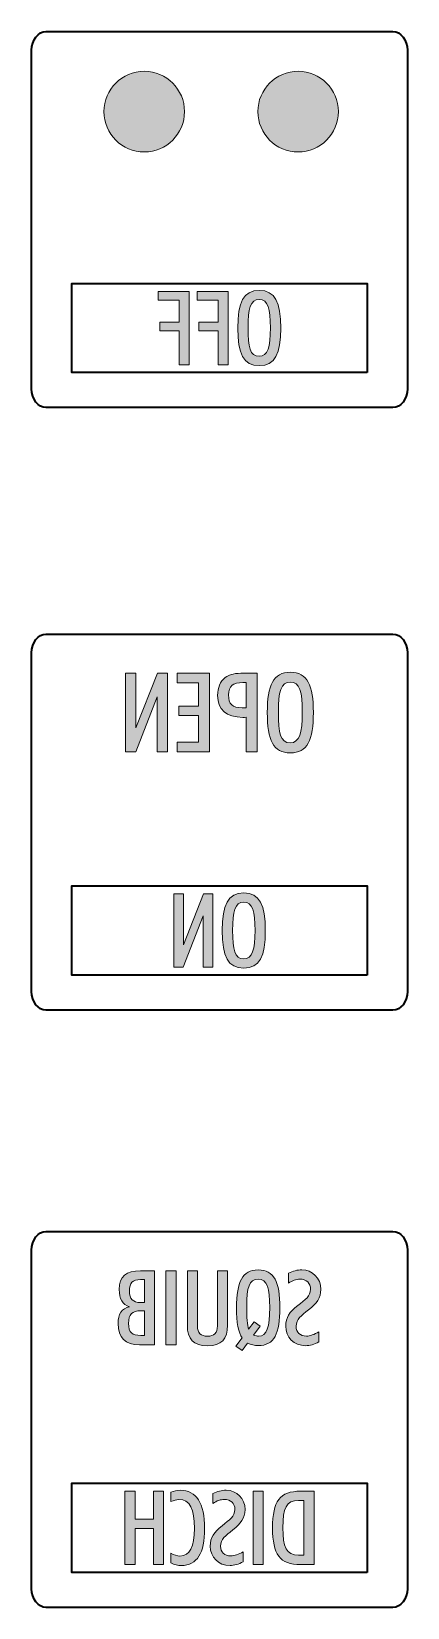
# Model space of a CAD drawing. Header units: millimetres. Extents: x 8 to 201, y 31 to 295.
# Drawn here: x 7.9 to 21.9, y 212.7 to 271.4 of the extents above; entities that cross this region are included whole.
import ezdxf

# ---------------------------------------------------------------- set-up
doc = ezdxf.new("R2010")
doc.units = ezdxf.units.MM
doc.header["$MEASUREMENT"] = 0
doc.layers.add('Layer 1', color=7, linetype='Continuous', lineweight=0)

# ---------------------------------------------------------------- blocks, each defined once
blk = doc.blocks.new('Block_8')
at = {"layer": 'Layer 1', "true_color": 0x1d1e1b, "transparency": 33554687}
h = blk.add_hatch(color=250, dxfattribs=at)
h.dxf.hatch_style = 2
edge = h.paths.add_edge_path()
edge.add_spline(control_points=[(13.774, 258.956), (13.774, 258.956), (13.394, 258.956), (13.394, 258.956), (13.394, 258.956), (13.394, 260.216), (13.394, 260.216), (13.394, 260.216), (12.683, 260.216), (12.683, 260.216), (12.683, 260.216), (12.683, 260.542), (12.683, 260.542), (12.683, 260.542), (13.394, 260.542), (13.394, 260.542), (13.394, 260.542), (13.394, 261.358), (13.394, 261.358), (13.394, 261.358), (12.62, 261.358), (12.62, 261.358), (12.62, 261.358), (12.62, 261.687), (12.62, 261.687), (12.62, 261.687), (13.774, 261.687), (13.774, 261.687), (13.774, 261.687), (13.774, 258.956), (13.774, 258.956)], knot_values=[0, 0, 0, 0, 1, 1, 1, 2, 2, 2, 3, 3, 3, 4, 4, 4, 5, 5, 5, 6, 6, 6, 7, 7, 7, 8, 8, 8, 9, 9, 9, 10, 10, 10, 10], degree=3, periodic=0)
h = blk.add_hatch(color=250, dxfattribs=at)
h.dxf.hatch_style = 2
edge = h.paths.add_edge_path()
edge.add_spline(control_points=[(15.224, 258.956), (15.224, 258.956), (14.845, 258.956), (14.845, 258.956), (14.845, 258.956), (14.845, 260.216), (14.845, 260.216), (14.845, 260.216), (14.133, 260.216), (14.133, 260.216), (14.133, 260.216), (14.133, 260.542), (14.133, 260.542), (14.133, 260.542), (14.845, 260.542), (14.845, 260.542), (14.845, 260.542), (14.845, 261.358), (14.845, 261.358), (14.845, 261.358), (14.07, 261.358), (14.07, 261.358), (14.07, 261.358), (14.07, 261.687), (14.07, 261.687), (14.07, 261.687), (15.224, 261.687), (15.224, 261.687), (15.224, 261.687), (15.224, 258.956), (15.224, 258.956)], knot_values=[0, 0, 0, 0, 1, 1, 1, 2, 2, 2, 3, 3, 3, 4, 4, 4, 5, 5, 5, 6, 6, 6, 7, 7, 7, 8, 8, 8, 9, 9, 9, 10, 10, 10, 10], degree=3, periodic=0)
h = blk.add_hatch(color=250, dxfattribs=at)
h.dxf.hatch_style = 2
edge = h.paths.add_edge_path()
edge.add_spline(control_points=[(16.797, 260.328), (16.797, 261.044), (16.706, 261.381), (16.378, 261.381), (16.05, 261.381), (15.963, 261.044), (15.963, 260.328), (15.963, 259.611), (16.038, 259.27), (16.374, 259.27), (16.698, 259.27), (16.797, 259.607), (16.797, 260.328)], knot_values=[0, 0, 0, 0, 1, 1, 1, 2, 2, 2, 3, 3, 3, 4, 4, 4, 4], degree=3, periodic=0)
edge = h.paths.add_edge_path()
edge.add_spline(control_points=[(17.18, 260.32), (17.18, 259.362), (16.971, 258.922), (16.378, 258.922), (15.785, 258.922), (15.58, 259.366), (15.58, 260.32), (15.58, 261.278), (15.785, 261.722), (16.378, 261.722), (16.971, 261.722), (17.18, 261.278), (17.18, 260.32)], knot_values=[0, 0, 0, 0, 1, 1, 1, 2, 2, 2, 3, 3, 3, 4, 4, 4, 4], degree=3, periodic=0)
at = {"layer": 'Layer 1'}
for points, knots in [([(13.774, 258.956), (13.774, 258.956), (13.394, 258.956), (13.394, 258.956), (13.394, 258.956), (13.394, 260.216), (13.394, 260.216), (13.394, 260.216), (12.683, 260.216), (12.683, 260.216), (12.683, 260.216), (12.683, 260.542), (12.683, 260.542), (12.683, 260.542), (13.394, 260.542), (13.394, 260.542), (13.394, 260.542), (13.394, 261.358), (13.394, 261.358), (13.394, 261.358), (12.62, 261.358), (12.62, 261.358), (12.62, 261.358), (12.62, 261.687), (12.62, 261.687), (12.62, 261.687), (13.774, 261.687), (13.774, 261.687), (13.774, 261.687), (13.774, 258.956), (13.774, 258.956)], [0, 0, 0, 0, 1, 1, 1, 2, 2, 2, 3, 3, 3, 4, 4, 4, 5, 5, 5, 6, 6, 6, 7, 7, 7, 8, 8, 8, 9, 9, 9, 10, 10, 10, 10]), ([(15.224, 258.956), (15.224, 258.956), (14.845, 258.956), (14.845, 258.956), (14.845, 258.956), (14.845, 260.216), (14.845, 260.216), (14.845, 260.216), (14.133, 260.216), (14.133, 260.216), (14.133, 260.216), (14.133, 260.542), (14.133, 260.542), (14.133, 260.542), (14.845, 260.542), (14.845, 260.542), (14.845, 260.542), (14.845, 261.358), (14.845, 261.358), (14.845, 261.358), (14.07, 261.358), (14.07, 261.358), (14.07, 261.358), (14.07, 261.687), (14.07, 261.687), (14.07, 261.687), (15.224, 261.687), (15.224, 261.687), (15.224, 261.687), (15.224, 258.956), (15.224, 258.956)], [0, 0, 0, 0, 1, 1, 1, 2, 2, 2, 3, 3, 3, 4, 4, 4, 5, 5, 5, 6, 6, 6, 7, 7, 7, 8, 8, 8, 9, 9, 9, 10, 10, 10, 10]), ([(17.18, 260.32), (17.18, 259.362), (16.971, 258.922), (16.378, 258.922), (15.785, 258.922), (15.58, 259.366), (15.58, 260.32), (15.58, 261.278), (15.785, 261.722), (16.378, 261.722), (16.971, 261.722), (17.18, 261.278), (17.18, 260.32)], [0, 0, 0, 0, 1, 1, 1, 2, 2, 2, 3, 3, 3, 4, 4, 4, 4]), ([(16.797, 260.328), (16.797, 261.044), (16.706, 261.381), (16.378, 261.381), (16.05, 261.381), (15.963, 261.044), (15.963, 260.328), (15.963, 259.611), (16.038, 259.27), (16.374, 259.27), (16.698, 259.27), (16.797, 259.607), (16.797, 260.328)], [0, 0, 0, 0, 1, 1, 1, 2, 2, 2, 3, 3, 3, 4, 4, 4, 4])]:
    blk.add_open_spline(points, degree=3, knots=knots, dxfattribs=at)
blk = doc.blocks.new('Block_16')
at = {"layer": 'Layer 1', "true_color": 0x1d1e1b, "transparency": 33554687}
h = blk.add_hatch(color=250, dxfattribs=at)
h.dxf.hatch_style = 2
edge = h.paths.add_edge_path()
edge.add_spline(control_points=[(14.653, 236.525), (14.653, 236.525), (14.293, 236.525), (14.293, 236.525), (14.293, 236.525), (14.293, 238.436), (14.293, 238.436), (14.293, 238.436), (13.551, 236.525), (13.551, 236.525), (13.551, 236.525), (13.195, 236.525), (13.195, 236.525), (13.195, 236.525), (13.195, 239.256), (13.195, 239.256), (13.195, 239.256), (13.555, 239.256), (13.555, 239.256), (13.555, 239.256), (13.555, 237.36), (13.555, 237.36), (13.555, 237.36), (14.301, 239.256), (14.301, 239.256), (14.301, 239.256), (14.653, 239.256), (14.653, 239.256), (14.653, 239.256), (14.653, 236.525), (14.653, 236.525)], knot_values=[0, 0, 0, 0, 1, 1, 1, 2, 2, 2, 3, 3, 3, 4, 4, 4, 5, 5, 5, 6, 6, 6, 7, 7, 7, 8, 8, 8, 9, 9, 9, 10, 10, 10, 10], degree=3, periodic=0)
h = blk.add_hatch(color=250, dxfattribs=at)
h.dxf.hatch_style = 2
edge = h.paths.add_edge_path()
edge.add_spline(control_points=[(16.222, 237.896), (16.222, 238.613), (16.131, 238.95), (15.803, 238.95), (15.475, 238.95), (15.388, 238.613), (15.388, 237.896), (15.388, 237.18), (15.463, 236.839), (15.799, 236.839), (16.123, 236.839), (16.222, 237.176), (16.222, 237.896)], knot_values=[0, 0, 0, 0, 1, 1, 1, 2, 2, 2, 3, 3, 3, 4, 4, 4, 4], degree=3, periodic=0)
edge = h.paths.add_edge_path()
edge.add_spline(control_points=[(16.605, 237.889), (16.605, 236.931), (16.396, 236.491), (15.803, 236.491), (15.21, 236.491), (15.005, 236.935), (15.005, 237.889), (15.005, 238.846), (15.21, 239.291), (15.803, 239.291), (16.396, 239.291), (16.605, 238.846), (16.605, 237.889)], knot_values=[0, 0, 0, 0, 1, 1, 1, 2, 2, 2, 3, 3, 3, 4, 4, 4, 4], degree=3, periodic=0)
at = {"layer": 'Layer 1'}
for points, knots in [([(14.653, 236.525), (14.653, 236.525), (14.293, 236.525), (14.293, 236.525), (14.293, 236.525), (14.293, 238.436), (14.293, 238.436), (14.293, 238.436), (13.551, 236.525), (13.551, 236.525), (13.551, 236.525), (13.195, 236.525), (13.195, 236.525), (13.195, 236.525), (13.195, 239.256), (13.195, 239.256), (13.195, 239.256), (13.555, 239.256), (13.555, 239.256), (13.555, 239.256), (13.555, 237.36), (13.555, 237.36), (13.555, 237.36), (14.301, 239.256), (14.301, 239.256), (14.301, 239.256), (14.653, 239.256), (14.653, 239.256), (14.653, 239.256), (14.653, 236.525), (14.653, 236.525)], [0, 0, 0, 0, 1, 1, 1, 2, 2, 2, 3, 3, 3, 4, 4, 4, 5, 5, 5, 6, 6, 6, 7, 7, 7, 8, 8, 8, 9, 9, 9, 10, 10, 10, 10]), ([(16.605, 237.889), (16.605, 236.931), (16.396, 236.491), (15.803, 236.491), (15.21, 236.491), (15.005, 236.935), (15.005, 237.889), (15.005, 238.846), (15.21, 239.291), (15.803, 239.291), (16.396, 239.291), (16.605, 238.846), (16.605, 237.889)], [0, 0, 0, 0, 1, 1, 1, 2, 2, 2, 3, 3, 3, 4, 4, 4, 4]), ([(16.222, 237.896), (16.222, 238.613), (16.131, 238.95), (15.803, 238.95), (15.475, 238.95), (15.388, 238.613), (15.388, 237.896), (15.388, 237.18), (15.463, 236.839), (15.799, 236.839), (16.123, 236.839), (16.222, 237.176), (16.222, 237.896)], [0, 0, 0, 0, 1, 1, 1, 2, 2, 2, 3, 3, 3, 4, 4, 4, 4])]:
    blk.add_open_spline(points, degree=3, knots=knots, dxfattribs=at)
blk = doc.blocks.new('Block_17')
at = {"layer": 'Layer 1', "true_color": 0x1d1e1b, "transparency": 33554687}
h = blk.add_hatch(color=250, dxfattribs=at)
h.dxf.hatch_style = 2
edge = h.paths.add_edge_path()
edge.add_spline(control_points=[(12.967, 244.545), (12.967, 244.545), (12.582, 244.545), (12.582, 244.545), (12.582, 244.545), (12.582, 246.593), (12.582, 246.593), (12.582, 246.593), (11.786, 244.545), (11.786, 244.545), (11.786, 244.545), (11.405, 244.545), (11.405, 244.545), (11.405, 244.545), (11.405, 247.471), (11.405, 247.471), (11.405, 247.471), (11.79, 247.471), (11.79, 247.471), (11.79, 247.471), (11.79, 245.439), (11.79, 245.439), (11.79, 245.439), (12.59, 247.471), (12.59, 247.471), (12.59, 247.471), (12.967, 247.471), (12.967, 247.471), (12.967, 247.471), (12.967, 244.545), (12.967, 244.545)], knot_values=[0, 0, 0, 0, 1, 1, 1, 2, 2, 2, 3, 3, 3, 4, 4, 4, 5, 5, 5, 6, 6, 6, 7, 7, 7, 8, 8, 8, 9, 9, 9, 10, 10, 10, 10], degree=3, periodic=0)
h = blk.add_hatch(color=250, dxfattribs=at)
h.dxf.hatch_style = 2
edge = h.paths.add_edge_path()
edge.add_spline(control_points=[(14.53, 244.545), (14.53, 244.545), (13.323, 244.545), (13.323, 244.545), (13.323, 244.545), (13.323, 244.91), (13.323, 244.91), (13.323, 244.91), (14.123, 244.91), (14.123, 244.91), (14.123, 244.91), (14.123, 245.899), (14.123, 245.899), (14.123, 245.899), (13.391, 245.899), (13.391, 245.899), (13.391, 245.899), (13.391, 246.248), (13.391, 246.248), (13.391, 246.248), (14.123, 246.248), (14.123, 246.248), (14.123, 246.248), (14.123, 247.118), (14.123, 247.118), (14.123, 247.118), (13.323, 247.118), (13.323, 247.118), (13.323, 247.118), (13.323, 247.471), (13.323, 247.471), (13.323, 247.471), (14.53, 247.471), (14.53, 247.471), (14.53, 247.471), (14.53, 244.545), (14.53, 244.545)], knot_values=[0, 0, 0, 0, 1, 1, 1, 2, 2, 2, 3, 3, 3, 4, 4, 4, 5, 5, 5, 6, 6, 6, 7, 7, 7, 8, 8, 8, 9, 9, 9, 10, 10, 10, 11, 11, 11, 12, 12, 12, 12], degree=3, periodic=0)
h = blk.add_hatch(color=250, dxfattribs=at)
h.dxf.hatch_style = 2
edge = h.paths.add_edge_path()
edge.add_spline(control_points=[(15.893, 246.186), (15.893, 246.186), (15.893, 247.126), (15.893, 247.126), (15.893, 247.126), (15.77, 247.126), (15.77, 247.126), (15.402, 247.126), (15.237, 247.003), (15.237, 246.662), (15.237, 246.314), (15.385, 246.186), (15.74, 246.186), (15.74, 246.186), (15.893, 246.186), (15.893, 246.186)], knot_values=[0, 0, 0, 0, 1, 1, 1, 2, 2, 2, 3, 3, 3, 4, 4, 4, 5, 5, 5, 5], degree=3, periodic=0)
edge = h.paths.add_edge_path()
edge.add_spline(control_points=[(16.299, 244.545), (16.299, 244.545), (15.893, 244.545), (15.893, 244.545), (15.893, 244.545), (15.893, 245.833), (15.893, 245.833), (15.855, 245.829), (15.812, 245.829), (15.774, 245.829), (15.152, 245.829), (14.83, 246.117), (14.83, 246.646), (14.83, 246.929), (14.932, 247.167), (15.109, 247.307), (15.287, 247.446), (15.507, 247.471), (15.804, 247.471), (15.804, 247.471), (16.299, 247.471), (16.299, 247.471), (16.299, 247.471), (16.299, 244.545), (16.299, 244.545)], knot_values=[0, 0, 0, 0, 1, 1, 1, 2, 2, 2, 3, 3, 3, 4, 4, 4, 5, 5, 5, 6, 6, 6, 7, 7, 7, 8, 8, 8, 8], degree=3, periodic=0)
h = blk.add_hatch(color=250, dxfattribs=at)
h.dxf.hatch_style = 2
edge = h.paths.add_edge_path()
edge.add_spline(control_points=[(17.984, 246.014), (17.984, 246.781), (17.887, 247.143), (17.536, 247.143), (17.184, 247.143), (17.091, 246.781), (17.091, 246.014), (17.091, 245.247), (17.171, 244.881), (17.531, 244.881), (17.878, 244.881), (17.984, 245.242), (17.984, 246.014)], knot_values=[0, 0, 0, 0, 1, 1, 1, 2, 2, 2, 3, 3, 3, 4, 4, 4, 4], degree=3, periodic=0)
edge = h.paths.add_edge_path()
edge.add_spline(control_points=[(18.395, 246.006), (18.395, 244.98), (18.171, 244.508), (17.536, 244.508), (16.9, 244.508), (16.68, 244.984), (16.68, 246.006), (16.68, 247.032), (16.9, 247.508), (17.536, 247.508), (18.171, 247.508), (18.395, 247.032), (18.395, 246.006)], knot_values=[0, 0, 0, 0, 1, 1, 1, 2, 2, 2, 3, 3, 3, 4, 4, 4, 4], degree=3, periodic=0)
at = {"layer": 'Layer 1'}
for points, knots in [([(12.967, 244.545), (12.967, 244.545), (12.582, 244.545), (12.582, 244.545), (12.582, 244.545), (12.582, 246.593), (12.582, 246.593), (12.582, 246.593), (11.786, 244.545), (11.786, 244.545), (11.786, 244.545), (11.405, 244.545), (11.405, 244.545), (11.405, 244.545), (11.405, 247.471), (11.405, 247.471), (11.405, 247.471), (11.79, 247.471), (11.79, 247.471), (11.79, 247.471), (11.79, 245.439), (11.79, 245.439), (11.79, 245.439), (12.59, 247.471), (12.59, 247.471), (12.59, 247.471), (12.967, 247.471), (12.967, 247.471), (12.967, 247.471), (12.967, 244.545), (12.967, 244.545)], [0, 0, 0, 0, 1, 1, 1, 2, 2, 2, 3, 3, 3, 4, 4, 4, 5, 5, 5, 6, 6, 6, 7, 7, 7, 8, 8, 8, 9, 9, 9, 10, 10, 10, 10]), ([(14.53, 244.545), (14.53, 244.545), (13.323, 244.545), (13.323, 244.545), (13.323, 244.545), (13.323, 244.91), (13.323, 244.91), (13.323, 244.91), (14.123, 244.91), (14.123, 244.91), (14.123, 244.91), (14.123, 245.899), (14.123, 245.899), (14.123, 245.899), (13.391, 245.899), (13.391, 245.899), (13.391, 245.899), (13.391, 246.248), (13.391, 246.248), (13.391, 246.248), (14.123, 246.248), (14.123, 246.248), (14.123, 246.248), (14.123, 247.118), (14.123, 247.118), (14.123, 247.118), (13.323, 247.118), (13.323, 247.118), (13.323, 247.118), (13.323, 247.471), (13.323, 247.471), (13.323, 247.471), (14.53, 247.471), (14.53, 247.471), (14.53, 247.471), (14.53, 244.545), (14.53, 244.545)], [0, 0, 0, 0, 1, 1, 1, 2, 2, 2, 3, 3, 3, 4, 4, 4, 5, 5, 5, 6, 6, 6, 7, 7, 7, 8, 8, 8, 9, 9, 9, 10, 10, 10, 11, 11, 11, 12, 12, 12, 12]), ([(16.299, 244.545), (16.299, 244.545), (15.893, 244.545), (15.893, 244.545), (15.893, 244.545), (15.893, 245.833), (15.893, 245.833), (15.855, 245.829), (15.812, 245.829), (15.774, 245.829), (15.152, 245.829), (14.83, 246.117), (14.83, 246.646), (14.83, 246.929), (14.932, 247.167), (15.109, 247.307), (15.287, 247.446), (15.507, 247.471), (15.804, 247.471), (15.804, 247.471), (16.299, 247.471), (16.299, 247.471), (16.299, 247.471), (16.299, 244.545), (16.299, 244.545)], [0, 0, 0, 0, 1, 1, 1, 2, 2, 2, 3, 3, 3, 4, 4, 4, 5, 5, 5, 6, 6, 6, 7, 7, 7, 8, 8, 8, 8]), ([(15.893, 246.186), (15.893, 246.186), (15.893, 247.126), (15.893, 247.126), (15.893, 247.126), (15.77, 247.126), (15.77, 247.126), (15.402, 247.126), (15.237, 247.003), (15.237, 246.662), (15.237, 246.314), (15.385, 246.186), (15.74, 246.186), (15.74, 246.186), (15.893, 246.186), (15.893, 246.186)], [0, 0, 0, 0, 1, 1, 1, 2, 2, 2, 3, 3, 3, 4, 4, 4, 5, 5, 5, 5]), ([(18.395, 246.006), (18.395, 244.98), (18.171, 244.508), (17.536, 244.508), (16.9, 244.508), (16.68, 244.984), (16.68, 246.006), (16.68, 247.032), (16.9, 247.508), (17.536, 247.508), (18.171, 247.508), (18.395, 247.032), (18.395, 246.006)], [0, 0, 0, 0, 1, 1, 1, 2, 2, 2, 3, 3, 3, 4, 4, 4, 4]), ([(17.984, 246.014), (17.984, 246.781), (17.887, 247.143), (17.536, 247.143), (17.184, 247.143), (17.091, 246.781), (17.091, 246.014), (17.091, 245.247), (17.171, 244.881), (17.531, 244.881), (17.878, 244.881), (17.984, 245.242), (17.984, 246.014)], [0, 0, 0, 0, 1, 1, 1, 2, 2, 2, 3, 3, 3, 4, 4, 4, 4])]:
    blk.add_open_spline(points, degree=3, knots=knots, dxfattribs=at)
blk = doc.blocks.new('Block_20')
at = {"layer": 'Layer 1', "true_color": 0x1d1e1b, "transparency": 33554687}
h = blk.add_hatch(color=250, dxfattribs=at)
h.dxf.hatch_style = 2
edge = h.paths.add_edge_path()
edge.add_spline(control_points=[(13.09, 214.354), (13.09, 214.354), (13.09, 214.714), (13.09, 214.714), (13.213, 214.645), (13.319, 214.61), (13.426, 214.61), (13.797, 214.61), (13.967, 214.947), (13.967, 215.637), (13.967, 216.361), (13.801, 216.713), (13.386, 216.713), (13.296, 216.713), (13.197, 216.686), (13.09, 216.637), (13.09, 216.637), (13.09, 216.985), (13.09, 216.985), (13.197, 217.035), (13.311, 217.058), (13.442, 217.058), (14.035, 217.058), (14.347, 216.579), (14.347, 215.633), (14.347, 214.714), (14.062, 214.258), (13.485, 214.258), (13.343, 214.258), (13.217, 214.289), (13.09, 214.354)], knot_values=[0, 0, 0, 0, 1, 1, 1, 2, 2, 2, 3, 3, 3, 4, 4, 4, 5, 5, 5, 6, 6, 6, 7, 7, 7, 8, 8, 8, 9, 9, 9, 10, 10, 10, 10], degree=3, periodic=0)
h = blk.add_hatch(color=250, dxfattribs=at)
h.dxf.hatch_style = 2
edge = h.paths.add_edge_path()
edge.add_spline(control_points=[(15.781, 214.771), (15.781, 214.771), (15.781, 214.396), (15.781, 214.396), (15.611, 214.304), (15.449, 214.258), (15.291, 214.258), (14.853, 214.258), (14.556, 214.568), (14.556, 214.978), (14.556, 215.296), (14.694, 215.503), (14.999, 215.74), (15.279, 215.959), (15.473, 216.089), (15.473, 216.342), (15.473, 216.568), (15.319, 216.717), (15.078, 216.717), (14.939, 216.717), (14.801, 216.667), (14.655, 216.568), (14.655, 216.568), (14.655, 216.935), (14.655, 216.935), (14.817, 217.02), (14.975, 217.058), (15.149, 217.058), (15.54, 217.058), (15.852, 216.759), (15.852, 216.338), (15.852, 216.02), (15.694, 215.817), (15.402, 215.583), (15.125, 215.361), (14.939, 215.238), (14.939, 214.974), (14.939, 214.756), (15.086, 214.614), (15.319, 214.614), (15.457, 214.614), (15.607, 214.668), (15.781, 214.771)], knot_values=[0, 0, 0, 0, 1, 1, 1, 2, 2, 2, 3, 3, 3, 4, 4, 4, 5, 5, 5, 6, 6, 6, 7, 7, 7, 8, 8, 8, 9, 9, 9, 10, 10, 10, 11, 11, 11, 12, 12, 12, 13, 13, 13, 14, 14, 14, 14], degree=3, periodic=0)
h = blk.add_hatch(color=250, dxfattribs=at)
h.dxf.hatch_style = 2
edge = h.paths.add_edge_path()
edge.add_spline(control_points=[(12.817, 214.292), (12.817, 214.292), (12.438, 214.292), (12.438, 214.292), (12.438, 214.292), (12.438, 215.641), (12.438, 215.641), (12.438, 215.641), (11.758, 215.641), (11.758, 215.641), (11.758, 215.641), (11.758, 214.292), (11.758, 214.292), (11.758, 214.292), (11.379, 214.292), (11.379, 214.292), (11.379, 214.292), (11.379, 217.023), (11.379, 217.023), (11.379, 217.023), (11.758, 217.023), (11.758, 217.023), (11.758, 217.023), (11.758, 215.985), (11.758, 215.985), (11.758, 215.985), (12.438, 215.985), (12.438, 215.985), (12.438, 215.985), (12.438, 217.023), (12.438, 217.023), (12.438, 217.023), (12.817, 217.023), (12.817, 217.023), (12.817, 217.023), (12.817, 214.292), (12.817, 214.292)], knot_values=[0, 0, 0, 0, 1, 1, 1, 2, 2, 2, 3, 3, 3, 4, 4, 4, 5, 5, 5, 6, 6, 6, 7, 7, 7, 8, 8, 8, 9, 9, 9, 10, 10, 10, 11, 11, 11, 12, 12, 12, 12], degree=3, periodic=0)
h = blk.add_hatch(color=250, dxfattribs=at)
h.dxf.hatch_style = 2
edge = h.paths.add_edge_path()
edge.add_spline(control_points=[(16.532, 214.292), (16.532, 214.292), (16.152, 214.292), (16.152, 214.292), (16.152, 214.292), (16.152, 217.023), (16.152, 217.023), (16.152, 217.023), (16.532, 217.023), (16.532, 217.023), (16.532, 217.023), (16.532, 214.292), (16.532, 214.292)], knot_values=[0, 0, 0, 0, 1, 1, 1, 2, 2, 2, 3, 3, 3, 4, 4, 4, 4], degree=3, periodic=0)
h = blk.add_hatch(color=250, dxfattribs=at)
h.dxf.hatch_style = 2
edge = h.paths.add_edge_path()
edge.add_spline(control_points=[(18.037, 214.645), (18.037, 214.645), (18.037, 216.679), (18.037, 216.679), (18.037, 216.679), (17.84, 216.679), (17.84, 216.679), (17.393, 216.679), (17.259, 216.392), (17.259, 215.664), (17.259, 214.936), (17.393, 214.645), (17.84, 214.645), (17.84, 214.645), (18.037, 214.645), (18.037, 214.645)], knot_values=[0, 0, 0, 0, 1, 1, 1, 2, 2, 2, 3, 3, 3, 4, 4, 4, 5, 5, 5, 5], degree=3, periodic=0)
edge = h.paths.add_edge_path()
edge.add_spline(control_points=[(18.421, 214.292), (18.421, 214.292), (17.919, 214.292), (17.919, 214.292), (17.148, 214.292), (16.876, 214.66), (16.876, 215.66), (16.876, 216.656), (17.148, 217.023), (17.919, 217.023), (17.919, 217.023), (18.421, 217.023), (18.421, 217.023), (18.421, 217.023), (18.421, 214.292), (18.421, 214.292)], knot_values=[0, 0, 0, 0, 1, 1, 1, 2, 2, 2, 3, 3, 3, 4, 4, 4, 5, 5, 5, 5], degree=3, periodic=0)
at = {"layer": 'Layer 1'}
for points, knots in [([(13.09, 214.354), (13.09, 214.354), (13.09, 214.714), (13.09, 214.714), (13.213, 214.645), (13.319, 214.61), (13.426, 214.61), (13.797, 214.61), (13.967, 214.947), (13.967, 215.637), (13.967, 216.361), (13.801, 216.713), (13.386, 216.713), (13.296, 216.713), (13.197, 216.686), (13.09, 216.637), (13.09, 216.637), (13.09, 216.985), (13.09, 216.985), (13.197, 217.035), (13.311, 217.058), (13.442, 217.058), (14.035, 217.058), (14.347, 216.579), (14.347, 215.633), (14.347, 214.714), (14.062, 214.258), (13.485, 214.258), (13.343, 214.258), (13.217, 214.289), (13.09, 214.354)], [0, 0, 0, 0, 1, 1, 1, 2, 2, 2, 3, 3, 3, 4, 4, 4, 5, 5, 5, 6, 6, 6, 7, 7, 7, 8, 8, 8, 9, 9, 9, 10, 10, 10, 10]), ([(15.781, 214.771), (15.781, 214.771), (15.781, 214.396), (15.781, 214.396), (15.611, 214.304), (15.449, 214.258), (15.291, 214.258), (14.853, 214.258), (14.556, 214.568), (14.556, 214.978), (14.556, 215.296), (14.694, 215.503), (14.999, 215.74), (15.279, 215.959), (15.473, 216.089), (15.473, 216.342), (15.473, 216.568), (15.319, 216.717), (15.078, 216.717), (14.939, 216.717), (14.801, 216.667), (14.655, 216.568), (14.655, 216.568), (14.655, 216.935), (14.655, 216.935), (14.817, 217.02), (14.975, 217.058), (15.149, 217.058), (15.54, 217.058), (15.852, 216.759), (15.852, 216.338), (15.852, 216.02), (15.694, 215.817), (15.402, 215.583), (15.125, 215.361), (14.939, 215.238), (14.939, 214.974), (14.939, 214.756), (15.086, 214.614), (15.319, 214.614), (15.457, 214.614), (15.607, 214.668), (15.781, 214.771)], [0, 0, 0, 0, 1, 1, 1, 2, 2, 2, 3, 3, 3, 4, 4, 4, 5, 5, 5, 6, 6, 6, 7, 7, 7, 8, 8, 8, 9, 9, 9, 10, 10, 10, 11, 11, 11, 12, 12, 12, 13, 13, 13, 14, 14, 14, 14]), ([(12.817, 214.292), (12.817, 214.292), (12.438, 214.292), (12.438, 214.292), (12.438, 214.292), (12.438, 215.641), (12.438, 215.641), (12.438, 215.641), (11.758, 215.641), (11.758, 215.641), (11.758, 215.641), (11.758, 214.292), (11.758, 214.292), (11.758, 214.292), (11.379, 214.292), (11.379, 214.292), (11.379, 214.292), (11.379, 217.023), (11.379, 217.023), (11.379, 217.023), (11.758, 217.023), (11.758, 217.023), (11.758, 217.023), (11.758, 215.985), (11.758, 215.985), (11.758, 215.985), (12.438, 215.985), (12.438, 215.985), (12.438, 215.985), (12.438, 217.023), (12.438, 217.023), (12.438, 217.023), (12.817, 217.023), (12.817, 217.023), (12.817, 217.023), (12.817, 214.292), (12.817, 214.292)], [0, 0, 0, 0, 1, 1, 1, 2, 2, 2, 3, 3, 3, 4, 4, 4, 5, 5, 5, 6, 6, 6, 7, 7, 7, 8, 8, 8, 9, 9, 9, 10, 10, 10, 11, 11, 11, 12, 12, 12, 12]), ([(16.532, 214.292), (16.532, 214.292), (16.152, 214.292), (16.152, 214.292), (16.152, 214.292), (16.152, 217.023), (16.152, 217.023), (16.152, 217.023), (16.532, 217.023), (16.532, 217.023), (16.532, 217.023), (16.532, 214.292), (16.532, 214.292)], [0, 0, 0, 0, 1, 1, 1, 2, 2, 2, 3, 3, 3, 4, 4, 4, 4]), ([(18.421, 214.292), (18.421, 214.292), (17.919, 214.292), (17.919, 214.292), (17.148, 214.292), (16.876, 214.66), (16.876, 215.66), (16.876, 216.656), (17.148, 217.023), (17.919, 217.023), (17.919, 217.023), (18.421, 217.023), (18.421, 217.023), (18.421, 217.023), (18.421, 214.292), (18.421, 214.292)], [0, 0, 0, 0, 1, 1, 1, 2, 2, 2, 3, 3, 3, 4, 4, 4, 5, 5, 5, 5]), ([(18.037, 214.645), (18.037, 214.645), (18.037, 216.679), (18.037, 216.679), (18.037, 216.679), (17.84, 216.679), (17.84, 216.679), (17.393, 216.679), (17.259, 216.392), (17.259, 215.664), (17.259, 214.936), (17.393, 214.645), (17.84, 214.645), (17.84, 214.645), (18.037, 214.645), (18.037, 214.645)], [0, 0, 0, 0, 1, 1, 1, 2, 2, 2, 3, 3, 3, 4, 4, 4, 5, 5, 5, 5])]:
    blk.add_open_spline(points, degree=3, knots=knots, dxfattribs=at)
blk = doc.blocks.new('Block_21')
at = {"layer": 'Layer 1', "true_color": 0x1d1e1b, "transparency": 33554687}
h = blk.add_hatch(color=250, dxfattribs=at)
h.dxf.hatch_style = 2
edge = h.paths.add_edge_path()
edge.add_spline(control_points=[(12.102, 224.045), (12.102, 224.045), (12.102, 224.899), (12.102, 224.899), (12.102, 224.899), (11.962, 224.899), (11.962, 224.899), (11.664, 224.899), (11.544, 224.79), (11.544, 224.474), (11.544, 224.181), (11.676, 224.045), (11.962, 224.045), (11.962, 224.045), (12.102, 224.045), (12.102, 224.045)], knot_values=[0, 0, 0, 0, 1, 1, 1, 2, 2, 2, 3, 3, 3, 4, 4, 4, 5, 5, 5, 5], degree=3, periodic=0)
edge = h.paths.add_edge_path()
edge.add_spline(control_points=[(12.102, 222.825), (12.102, 222.825), (12.102, 223.74), (12.102, 223.74), (12.102, 223.74), (11.97, 223.74), (11.97, 223.74), (11.648, 223.74), (11.512, 223.609), (11.512, 223.269), (11.512, 222.918), (11.644, 222.825), (11.974, 222.825), (11.974, 222.825), (12.102, 222.825), (12.102, 222.825)], knot_values=[0, 0, 0, 0, 1, 1, 1, 2, 2, 2, 3, 3, 3, 4, 4, 4, 5, 5, 5, 5], degree=3, periodic=0)
edge = h.paths.add_edge_path()
edge.add_spline(control_points=[(12.484, 222.474), (12.484, 222.474), (11.927, 222.474), (11.927, 222.474), (11.377, 222.474), (11.126, 222.725), (11.126, 223.265), (11.126, 223.628), (11.246, 223.821), (11.552, 223.891), (11.277, 223.976), (11.17, 224.173), (11.17, 224.528), (11.17, 225.03), (11.417, 225.227), (11.958, 225.227), (11.958, 225.227), (12.484, 225.227), (12.484, 225.227), (12.484, 225.227), (12.484, 222.474), (12.484, 222.474)], knot_values=[0, 0, 0, 0, 1, 1, 1, 2, 2, 2, 3, 3, 3, 4, 4, 4, 5, 5, 5, 6, 6, 6, 7, 7, 7, 7], degree=3, periodic=0)
h = blk.add_hatch(color=250, dxfattribs=at)
h.dxf.hatch_style = 2
edge = h.paths.add_edge_path()
edge.add_spline(control_points=[(13.285, 222.474), (13.285, 222.474), (12.902, 222.474), (12.902, 222.474), (12.902, 222.474), (12.902, 225.227), (12.902, 225.227), (12.902, 225.227), (13.285, 225.227), (13.285, 225.227), (13.285, 225.227), (13.285, 222.474), (13.285, 222.474)], knot_values=[0, 0, 0, 0, 1, 1, 1, 2, 2, 2, 3, 3, 3, 4, 4, 4, 4], degree=3, periodic=0)
h = blk.add_hatch(color=250, dxfattribs=at)
h.dxf.hatch_style = 2
edge = h.paths.add_edge_path()
edge.add_spline(control_points=[(15.201, 223.208), (15.201, 222.679), (14.974, 222.439), (14.452, 222.439), (13.93, 222.439), (13.703, 222.679), (13.703, 223.208), (13.703, 223.208), (13.703, 225.227), (13.703, 225.227), (13.703, 225.227), (14.081, 225.227), (14.081, 225.227), (14.081, 225.227), (14.081, 223.177), (14.081, 223.177), (14.081, 222.914), (14.201, 222.79), (14.452, 222.79), (14.703, 222.79), (14.822, 222.914), (14.822, 223.177), (14.822, 223.177), (14.822, 225.227), (14.822, 225.227), (14.822, 225.227), (15.201, 225.227), (15.201, 225.227), (15.201, 225.227), (15.201, 223.208), (15.201, 223.208)], knot_values=[0, 0, 0, 0, 1, 1, 1, 2, 2, 2, 3, 3, 3, 4, 4, 4, 5, 5, 5, 6, 6, 6, 7, 7, 7, 8, 8, 8, 9, 9, 9, 10, 10, 10, 10], degree=3, periodic=0)
h = blk.add_hatch(color=250, dxfattribs=at)
h.dxf.hatch_style = 2
edge = h.paths.add_edge_path()
edge.add_spline(control_points=[(16.415, 223.169), (16.415, 223.169), (16.165, 222.833), (16.165, 222.833), (16.244, 222.806), (16.308, 222.794), (16.352, 222.794), (16.67, 222.794), (16.77, 223.134), (16.77, 223.856), (16.77, 224.582), (16.678, 224.918), (16.34, 224.918), (16.009, 224.918), (15.913, 224.594), (15.913, 223.902), (15.913, 223.489), (15.93, 223.211), (15.985, 223.057), (15.985, 223.057), (16.188, 223.327), (16.188, 223.327), (16.188, 223.327), (16.415, 223.169), (16.415, 223.169)], knot_values=[0, 0, 0, 0, 1, 1, 1, 2, 2, 2, 3, 3, 3, 4, 4, 4, 5, 5, 5, 6, 6, 6, 7, 7, 7, 8, 8, 8, 8], degree=3, periodic=0)
edge = h.paths.add_edge_path()
edge.add_spline(control_points=[(15.738, 222.262), (15.738, 222.262), (15.511, 222.42), (15.511, 222.42), (15.511, 222.42), (15.742, 222.729), (15.742, 222.729), (15.603, 222.922), (15.535, 223.3), (15.535, 223.852), (15.535, 224.814), (15.742, 225.262), (16.34, 225.262), (16.937, 225.262), (17.148, 224.814), (17.148, 223.852), (17.148, 222.891), (16.941, 222.443), (16.348, 222.443), (16.204, 222.443), (16.073, 222.474), (15.945, 222.54), (15.945, 222.54), (15.738, 222.262), (15.738, 222.262)], knot_values=[0, 0, 0, 0, 1, 1, 1, 2, 2, 2, 3, 3, 3, 4, 4, 4, 5, 5, 5, 6, 6, 6, 7, 7, 7, 8, 8, 8, 8], degree=3, periodic=0)
h = blk.add_hatch(color=250, dxfattribs=at)
h.dxf.hatch_style = 2
edge = h.paths.add_edge_path()
edge.add_spline(control_points=[(18.602, 222.957), (18.602, 222.957), (18.602, 222.578), (18.602, 222.578), (18.431, 222.486), (18.268, 222.439), (18.108, 222.439), (17.666, 222.439), (17.367, 222.752), (17.367, 223.165), (17.367, 223.486), (17.507, 223.694), (17.813, 223.933), (18.096, 224.153), (18.291, 224.285), (18.291, 224.54), (18.291, 224.767), (18.136, 224.918), (17.893, 224.918), (17.754, 224.918), (17.614, 224.868), (17.467, 224.767), (17.467, 224.767), (17.467, 225.138), (17.467, 225.138), (17.63, 225.223), (17.79, 225.262), (17.965, 225.262), (18.359, 225.262), (18.674, 224.96), (18.674, 224.536), (18.674, 224.215), (18.515, 224.011), (18.22, 223.775), (17.941, 223.551), (17.754, 223.428), (17.754, 223.161), (17.754, 222.941), (17.901, 222.798), (18.136, 222.798), (18.276, 222.798), (18.427, 222.852), (18.602, 222.957)], knot_values=[0, 0, 0, 0, 1, 1, 1, 2, 2, 2, 3, 3, 3, 4, 4, 4, 5, 5, 5, 6, 6, 6, 7, 7, 7, 8, 8, 8, 9, 9, 9, 10, 10, 10, 11, 11, 11, 12, 12, 12, 13, 13, 13, 14, 14, 14, 14], degree=3, periodic=0)
at = {"layer": 'Layer 1'}
for points, knots in [([(12.484, 222.474), (12.484, 222.474), (11.927, 222.474), (11.927, 222.474), (11.377, 222.474), (11.126, 222.725), (11.126, 223.265), (11.126, 223.628), (11.246, 223.821), (11.552, 223.891), (11.277, 223.976), (11.17, 224.173), (11.17, 224.528), (11.17, 225.03), (11.417, 225.227), (11.958, 225.227), (11.958, 225.227), (12.484, 225.227), (12.484, 225.227), (12.484, 225.227), (12.484, 222.474), (12.484, 222.474)], [0, 0, 0, 0, 1, 1, 1, 2, 2, 2, 3, 3, 3, 4, 4, 4, 5, 5, 5, 6, 6, 6, 7, 7, 7, 7]), ([(12.102, 224.045), (12.102, 224.045), (12.102, 224.899), (12.102, 224.899), (12.102, 224.899), (11.962, 224.899), (11.962, 224.899), (11.664, 224.899), (11.544, 224.79), (11.544, 224.474), (11.544, 224.181), (11.676, 224.045), (11.962, 224.045), (11.962, 224.045), (12.102, 224.045), (12.102, 224.045)], [0, 0, 0, 0, 1, 1, 1, 2, 2, 2, 3, 3, 3, 4, 4, 4, 5, 5, 5, 5]), ([(13.285, 222.474), (13.285, 222.474), (12.902, 222.474), (12.902, 222.474), (12.902, 222.474), (12.902, 225.227), (12.902, 225.227), (12.902, 225.227), (13.285, 225.227), (13.285, 225.227), (13.285, 225.227), (13.285, 222.474), (13.285, 222.474)], [0, 0, 0, 0, 1, 1, 1, 2, 2, 2, 3, 3, 3, 4, 4, 4, 4]), ([(15.201, 223.208), (15.201, 222.679), (14.974, 222.439), (14.452, 222.439), (13.93, 222.439), (13.703, 222.679), (13.703, 223.208), (13.703, 223.208), (13.703, 225.227), (13.703, 225.227), (13.703, 225.227), (14.081, 225.227), (14.081, 225.227), (14.081, 225.227), (14.081, 223.177), (14.081, 223.177), (14.081, 222.914), (14.201, 222.79), (14.452, 222.79), (14.703, 222.79), (14.822, 222.914), (14.822, 223.177), (14.822, 223.177), (14.822, 225.227), (14.822, 225.227), (14.822, 225.227), (15.201, 225.227), (15.201, 225.227), (15.201, 225.227), (15.201, 223.208), (15.201, 223.208)], [0, 0, 0, 0, 1, 1, 1, 2, 2, 2, 3, 3, 3, 4, 4, 4, 5, 5, 5, 6, 6, 6, 7, 7, 7, 8, 8, 8, 9, 9, 9, 10, 10, 10, 10]), ([(15.738, 222.262), (15.738, 222.262), (15.511, 222.42), (15.511, 222.42), (15.511, 222.42), (15.742, 222.729), (15.742, 222.729), (15.603, 222.922), (15.535, 223.3), (15.535, 223.852), (15.535, 224.814), (15.742, 225.262), (16.34, 225.262), (16.937, 225.262), (17.148, 224.814), (17.148, 223.852), (17.148, 222.891), (16.941, 222.443), (16.348, 222.443), (16.204, 222.443), (16.073, 222.474), (15.945, 222.54), (15.945, 222.54), (15.738, 222.262), (15.738, 222.262)], [0, 0, 0, 0, 1, 1, 1, 2, 2, 2, 3, 3, 3, 4, 4, 4, 5, 5, 5, 6, 6, 6, 7, 7, 7, 8, 8, 8, 8]), ([(16.415, 223.169), (16.415, 223.169), (16.165, 222.833), (16.165, 222.833), (16.244, 222.806), (16.308, 222.794), (16.352, 222.794), (16.67, 222.794), (16.77, 223.134), (16.77, 223.856), (16.77, 224.582), (16.678, 224.918), (16.34, 224.918), (16.009, 224.918), (15.913, 224.594), (15.913, 223.902), (15.913, 223.489), (15.93, 223.211), (15.985, 223.057), (15.985, 223.057), (16.188, 223.327), (16.188, 223.327), (16.188, 223.327), (16.415, 223.169), (16.415, 223.169)], [0, 0, 0, 0, 1, 1, 1, 2, 2, 2, 3, 3, 3, 4, 4, 4, 5, 5, 5, 6, 6, 6, 7, 7, 7, 8, 8, 8, 8]), ([(18.602, 222.957), (18.602, 222.957), (18.602, 222.578), (18.602, 222.578), (18.431, 222.486), (18.268, 222.439), (18.108, 222.439), (17.666, 222.439), (17.367, 222.752), (17.367, 223.165), (17.367, 223.486), (17.507, 223.694), (17.813, 223.933), (18.096, 224.153), (18.291, 224.285), (18.291, 224.54), (18.291, 224.767), (18.136, 224.918), (17.893, 224.918), (17.754, 224.918), (17.614, 224.868), (17.467, 224.767), (17.467, 224.767), (17.467, 225.138), (17.467, 225.138), (17.63, 225.223), (17.79, 225.262), (17.965, 225.262), (18.359, 225.262), (18.674, 224.96), (18.674, 224.536), (18.674, 224.215), (18.515, 224.011), (18.22, 223.775), (17.941, 223.551), (17.754, 223.428), (17.754, 223.161), (17.754, 222.941), (17.901, 222.798), (18.136, 222.798), (18.276, 222.798), (18.427, 222.852), (18.602, 222.957)], [0, 0, 0, 0, 1, 1, 1, 2, 2, 2, 3, 3, 3, 4, 4, 4, 5, 5, 5, 6, 6, 6, 7, 7, 7, 8, 8, 8, 9, 9, 9, 10, 10, 10, 11, 11, 11, 12, 12, 12, 13, 13, 13, 14, 14, 14, 14]), ([(12.102, 222.825), (12.102, 222.825), (12.102, 223.74), (12.102, 223.74), (12.102, 223.74), (11.97, 223.74), (11.97, 223.74), (11.648, 223.74), (11.512, 223.609), (11.512, 223.269), (11.512, 222.918), (11.644, 222.825), (11.974, 222.825), (11.974, 222.825), (12.102, 222.825), (12.102, 222.825)], [0, 0, 0, 0, 1, 1, 1, 2, 2, 2, 3, 3, 3, 4, 4, 4, 5, 5, 5, 5])]:
    blk.add_open_spline(points, degree=3, knots=knots, dxfattribs=at)

msp = doc.modelspace()

# ---------------------------------------------------------------- hatches: boundary and pattern name
at = {"layer": 'Layer 1', "true_color": 0x1d1e1b, "transparency": 33554687}
h = msp.add_hatch(color=250, dxfattribs=at)
edge = h.paths.add_edge_path()
edge.add_spline(control_points=[(12.097, 269.877), (12.925, 269.877), (13.597, 269.205), (13.597, 268.377), (13.597, 267.548), (12.925, 266.877), (12.097, 266.877), (11.269, 266.877), (10.597, 267.548), (10.597, 268.377), (10.597, 269.205), (11.269, 269.877), (12.097, 269.877)], knot_values=[0, 0, 0, 0, 1, 1, 1, 2, 2, 2, 3, 3, 3, 4, 4, 4, 4], degree=3, periodic=0)
edge.add_line((12.097, 269.877), (12.097, 269.877))
h = msp.add_hatch(color=250, dxfattribs=at)
edge = h.paths.add_edge_path()
edge.add_spline(control_points=[(17.828, 269.877), (18.656, 269.877), (19.328, 269.205), (19.328, 268.377), (19.328, 267.548), (18.656, 266.877), (17.828, 266.877), (16.999, 266.877), (16.328, 267.548), (16.328, 268.377), (16.328, 269.205), (16.999, 269.877), (17.828, 269.877)], knot_values=[0, 0, 0, 0, 1, 1, 1, 2, 2, 2, 3, 3, 3, 4, 4, 4, 4], degree=3, periodic=0)
edge.add_line((17.828, 269.877), (17.828, 269.877))

# ---------------------------------------------------------------- linework, layer by layer
at = {"layer": 'Layer 1', "color": 250, "lineweight": 35, "true_color": 0x1d1e1b}
for points in [[(20.4, 258.66), (9.4, 258.66), (9.4, 261.984), (20.4, 261.984)], [(20.4, 236.229), (9.4, 236.229), (9.4, 239.552), (20.4, 239.552)], [(20.4, 213.996), (9.4, 213.996), (9.4, 217.32), (20.4, 217.32)]]:
    msp.add_lwpolyline(points, close=True, dxfattribs=at)
at = {"layer": 'Layer 1', "color": 250, "lineweight": 35, "true_color": 0x1d1d1b}
for points in [[(21.35, 271.359), (21.35, 271.359), (8.45, 271.359), (8.45, 271.359), (8.147, 271.359), (7.9, 271.044), (7.9, 270.659), (7.9, 270.659), (7.9, 258.059), (7.9, 258.059), (7.9, 257.674), (8.147, 257.359), (8.45, 257.359), (8.45, 257.359), (21.35, 257.359), (21.35, 257.359), (21.652, 257.359), (21.9, 257.674), (21.9, 258.059), (21.9, 258.059), (21.9, 270.659), (21.9, 270.659), (21.9, 271.044), (21.652, 271.359), (21.35, 271.359)], [(21.35, 248.928), (21.35, 248.928), (8.45, 248.928), (8.45, 248.928), (8.147, 248.928), (7.9, 248.613), (7.9, 248.227), (7.9, 248.227), (7.9, 235.628), (7.9, 235.628), (7.9, 235.243), (8.147, 234.928), (8.45, 234.928), (8.45, 234.928), (21.35, 234.928), (21.35, 234.928), (21.652, 234.928), (21.9, 235.243), (21.9, 235.628), (21.9, 235.628), (21.9, 248.227), (21.9, 248.227), (21.9, 248.613), (21.652, 248.928), (21.35, 248.928)], [(21.35, 226.695), (21.35, 226.695), (8.45, 226.695), (8.45, 226.695), (8.147, 226.695), (7.9, 226.38), (7.9, 225.995), (7.9, 225.995), (7.9, 213.395), (7.9, 213.395), (7.9, 213.01), (8.147, 212.695), (8.45, 212.695), (8.45, 212.695), (21.35, 212.695), (21.35, 212.695), (21.652, 212.695), (21.9, 213.01), (21.9, 213.395), (21.9, 213.395), (21.9, 225.995), (21.9, 225.995), (21.9, 226.38), (21.652, 226.695), (21.35, 226.695)]]:
    msp.add_open_spline(points, degree=3, knots=[0, 0, 0, 0, 1, 1, 1, 2, 2, 2, 3, 3, 3, 4, 4, 4, 5, 5, 5, 6, 6, 6, 7, 7, 7, 8, 8, 8, 8], dxfattribs=at)
at = {"layer": 'Layer 1'}
for points in [[(12.097, 269.877), (12.925, 269.877), (13.597, 269.205), (13.597, 268.377), (13.597, 267.548), (12.925, 266.877), (12.097, 266.877), (11.269, 266.877), (10.597, 267.548), (10.597, 268.377), (10.597, 269.205), (11.269, 269.877), (12.097, 269.877)], [(17.828, 269.877), (18.656, 269.877), (19.328, 269.205), (19.328, 268.377), (19.328, 267.548), (18.656, 266.877), (17.828, 266.877), (16.999, 266.877), (16.328, 267.548), (16.328, 268.377), (16.328, 269.205), (16.999, 269.877), (17.828, 269.877)]]:
    msp.add_open_spline(points, degree=3, knots=[0, 0, 0, 0, 1, 1, 1, 2, 2, 2, 3, 3, 3, 4, 4, 4, 4], dxfattribs=at)

# ---------------------------------------------------------------- block references
for name in ['Block_8', 'Block_17', 'Block_16', 'Block_21', 'Block_20']:
    msp.add_blockref(name, (0, 0), dxfattribs=at)

doc.saveas('drawing.dxf')
